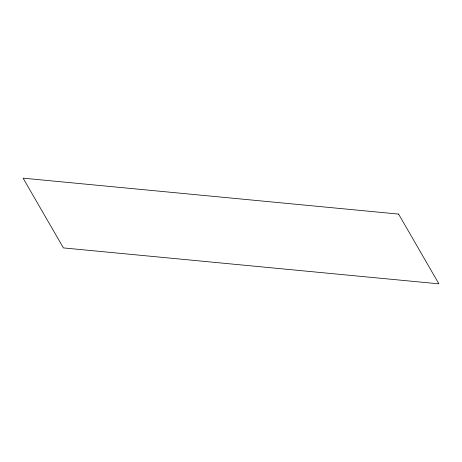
<?xml version="1.0" encoding="UTF-8"?>
<svg xmlns="http://www.w3.org/2000/svg" width="462" height="462" viewBox="0 0 462 462"><rect width="100%" height="100%" fill="white"/><g stroke="black" fill="none" stroke-linecap="round" stroke-linejoin="round"><path stroke-width="0.69" d="M398.591 214.091L23.1 178.159L63.41 247.909L438.9 283.841L398.591 214.091"/></g></svg>
